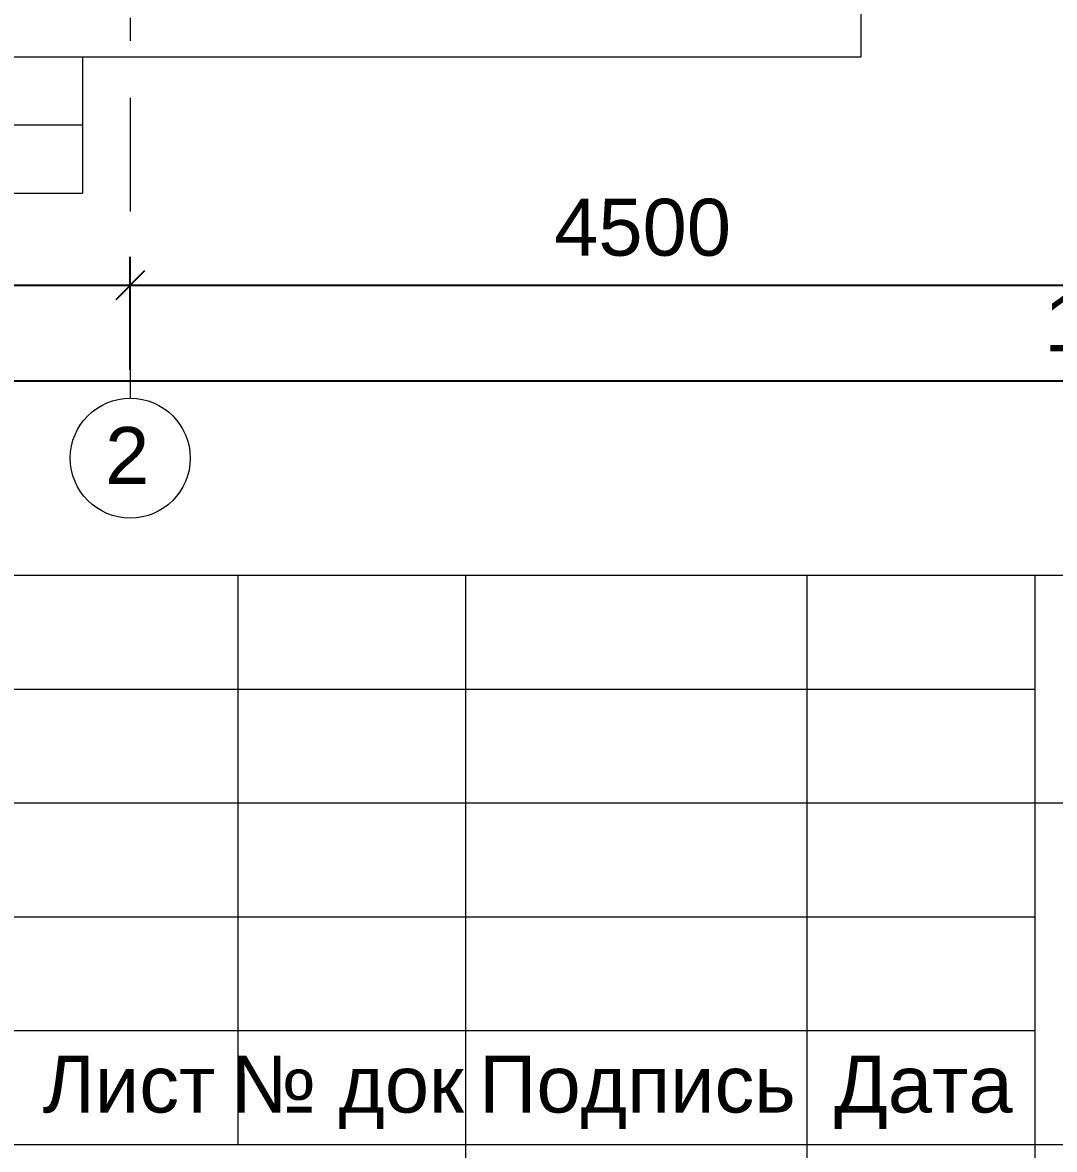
# Model space of a CAD drawing. Header units: metres. Extents: x 34 to 166, y -166 to -111.
# Drawn here: x 110.984 to 115.516, y -157.516 to -152.566 of the extents above; entities that cross this region are included whole.
import ezdxf
from ezdxf.enums import TextEntityAlignment as Align

# ---------------------------------------------------------------- set-up
doc = ezdxf.new("R2010")
doc.units = ezdxf.units.M
doc.header["$MEASUREMENT"] = 0
doc.linetypes.add('( Dashdot )', pattern=[1.001, 0.5, -0.25, 0.001, -0.25])
doc.styles.get("Standard").update_dxf_attribs({"font": 'times.ttf'})
doc.styles.add('Style-Arial', font='arial.ttf')
doc.dimstyles.get("Standard").update_dxf_attribs({"dimtxt": 0.18, "dimasz": 0.18, "dimexe": 0.18, "dimexo": 0.0625, "dimgap": 0.09, "dimtad": 0, "dimtih": 1, "dimtoh": 1, "dimdec": 4, "dimzin": 0, "dimdsep": 46, "dimtxsty": 'Standard', "dimcen": 0.09, "dimadec": 0, "dimazin": 0, "dimtfac": 1, "dimtdec": 4, "dimtofl": 0, "dimtmove": 0, "dimatfit": 3, "dimfxl": 1, "dimtolj": 1, "dimtzin": 0, "dimarcsym": 0})

# ---------------------------------------------------------------- blocks, each defined once
blk = doc.blocks.new('*U216')
at = {"color": 7, "linetype": 'Continuous', "lineweight": 13}
for p, q in [((-4.4872, -14.498), (14.0128, -14.498)), ((-1.4872, -14.498), (-1.4872, -16.998)), ((-0.4872, -14.498), (-0.4872, -19.998)), ((1.0128, -14.498), (1.0128, -19.998)), ((2.0128, -14.498), (2.0128, -19.998)), ((2.0128, -15.498), (14.0128, -15.498)), ((-4.4872, -16.498), (2.0128, -16.498)), ((-4.4872, -16.998), (2.0128, -16.998)), ((2.0128, -16.998), (14.0128, -16.998))]:
    blk.add_line(p, q, dxfattribs=at)
at = {"color": 7, "linetype": 'Continuous', "lineweight": 0}
for p, q in [((-4.4872, -14.998), (2.0128, -14.998)), ((-4.4872, -15.498), (2.0128, -15.498)), ((-4.4872, -15.998), (2.0128, -15.998))]:
    blk.add_line(p, q, dxfattribs=at)
at = {"color": 7, "linetype": 'Continuous', "lineweight": 0, "style": 'Style-Arial'}
for s, p in [('Лист', (-1.9644, -16.733)), ('№ док', (-1.0055, -16.733)), ('Подпись', (0.2685, -16.733)), ('Дата', (1.524, -16.733))]:
    blk.add_text(s, height=0.25, dxfattribs=at).set_placement(p, align=Align.MIDDLE_CENTER)
blk = doc.blocks.new('_Oblique')
at = {"color": 0, "linetype": 'ByBlock', "lineweight": -2}
blk.add_line((0.5, 0.5), (-0.5, -0.5), dxfattribs=at)
blk = doc.blocks.new('*D1086')
at = {"color": 0, "linetype": 'Continuous', "lineweight": -2, "transparency": 16777216}
for p, q in [((106.9567, -154.0911), (106.9567, -154.0145)), ((124.9567, -154.0911), (124.9567, -154.0145)), ((106.9567, -154.1395), (124.9567, -154.1395))]:
    blk.add_line(p, q, dxfattribs=at)
at = {"layer": 'Defpoints', "color": 0, "linetype": 'Continuous', "lineweight": 30, "transparency": 16777216}
for p in [(124.9567, -154.1395), (106.9567, -154.2161), (124.9567, -154.2161)]:
    blk.add_point(p, dxfattribs=at)
at = {"color": 0, "linetype": 'Continuous', "lineweight": -2, "transparency": 16777216, "xscale": 0.125, "yscale": 0.125, "zscale": 0.125, "rotation": 180}
blk.add_blockref('_Oblique', (106.9567, -154.1395), dxfattribs=at)
at = {"color": 0, "linetype": 'Continuous', "lineweight": -2, "transparency": 16777216, "xscale": 0.125, "yscale": 0.125, "zscale": 0.125}
blk.add_blockref('_Oblique', (124.9567, -154.1395), dxfattribs=at)
at = {"color": 0, "linetype": 'Continuous', "lineweight": 0, "transparency": 16777216, "insert": (115.9567, -153.8869), "char_height": 0.25, "attachment_point": 5, "style": 'Style-Arial'}
blk.add_mtext('\\A1;18000', dxfattribs=at)
blk = doc.blocks.new('*D1090')
at = {"color": 0, "linetype": 'Continuous', "lineweight": -2, "transparency": 16777216}
for p, q in [((106.9567, -154.0911), (106.9567, -153.5947)), ((111.4567, -154.0911), (111.4567, -153.5947)), ((106.9567, -153.7197), (111.4567, -153.7197))]:
    blk.add_line(p, q, dxfattribs=at)
at = {"layer": 'Defpoints', "color": 0, "linetype": 'Continuous', "lineweight": 30, "transparency": 16777216}
for p in [(111.4567, -153.7197), (106.9567, -154.2161), (111.4567, -154.2161)]:
    blk.add_point(p, dxfattribs=at)
at = {"color": 0, "linetype": 'Continuous', "lineweight": -2, "transparency": 16777216, "xscale": 0.125, "yscale": 0.125, "zscale": 0.125, "rotation": 180}
blk.add_blockref('_Oblique', (106.9567, -153.7197), dxfattribs=at)
at = {"color": 0, "linetype": 'Continuous', "lineweight": -2, "transparency": 16777216, "xscale": 0.125, "yscale": 0.125, "zscale": 0.125}
blk.add_blockref('_Oblique', (111.4567, -153.7197), dxfattribs=at)
at = {"color": 0, "linetype": 'Continuous', "lineweight": 0, "transparency": 16777216, "insert": (109.2067, -153.4671), "char_height": 0.25, "attachment_point": 5, "style": 'Style-Arial'}
blk.add_mtext('\\A1;4500', dxfattribs=at)
blk = doc.blocks.new('*D1087')
at = {"color": 0, "linetype": 'Continuous', "lineweight": -2, "transparency": 16777216}
for p, q in [((111.4567, -154.0911), (111.4567, -153.5947)), ((115.9567, -154.0911), (115.9567, -153.5947)), ((111.4567, -153.7197), (115.9567, -153.7197))]:
    blk.add_line(p, q, dxfattribs=at)
at = {"layer": 'Defpoints', "color": 0, "linetype": 'Continuous', "lineweight": 30, "transparency": 16777216}
for p in [(115.9567, -153.7197), (111.4567, -154.2161), (115.9567, -154.2161)]:
    blk.add_point(p, dxfattribs=at)
at = {"color": 0, "linetype": 'Continuous', "lineweight": -2, "transparency": 16777216, "xscale": 0.125, "yscale": 0.125, "zscale": 0.125, "rotation": 180}
blk.add_blockref('_Oblique', (111.4567, -153.7197), dxfattribs=at)
at = {"color": 0, "linetype": 'Continuous', "lineweight": -2, "transparency": 16777216, "xscale": 0.125, "yscale": 0.125, "zscale": 0.125}
blk.add_blockref('_Oblique', (115.9567, -153.7197), dxfattribs=at)
at = {"color": 0, "linetype": 'Continuous', "lineweight": 0, "transparency": 16777216, "insert": (113.7067, -153.4671), "char_height": 0.25, "attachment_point": 5, "style": 'Style-Arial'}
blk.add_mtext('\\A1;4500', dxfattribs=at)

msp = doc.modelspace()

# ---------------------------------------------------------------- linework, layer by layer
at = {"color": 1, "linetype": '( Dashdot )', "lineweight": 0}
msp.add_line((111.45666554, -122.09613779), (111.45666554, -154.21613779), dxfattribs=at)
at = {"color": 7, "linetype": 'Continuous', "lineweight": 13}
for p, q in [((114.66666554, -152.71613779), (114.66666554, -149.71613779)), ((103.83666554, -152.71613779), (114.66666554, -152.71613779)), ((111.24666554, -152.71613779), (111.24666554, -153.31613779)), ((108.74666554, -153.31613779), (111.24666554, -153.31613779))]:
    msp.add_line(p, q, dxfattribs=at)
at = {"color": 7, "linetype": 'Continuous', "lineweight": 0}
msp.add_line((108.74666554, -153.01613779), (111.24666554, -153.01613779), dxfattribs=at)
at = {"color": 7, "linetype": 'Continuous', "lineweight": 13}
msp.add_circle((111.45666554, -154.47949323), 0.26335544, dxfattribs=at)

# ---------------------------------------------------------------- block references
msp.add_blockref('*U216', (113.41589045, -140.49590205), dxfattribs=at)

# ---------------------------------------------------------------- texts
at = {"color": 7, "linetype": 'Continuous', "lineweight": 30, "style": 'Style-Arial'}
msp.add_text('2', height=0.25, dxfattribs=at).set_placement((111.34621012, -154.34278008), align=Align.TOP_LEFT)

# ---------------------------------------------------------------- dimensions: what is measured, and where the dimension line sits
at = {"color": 5, "linetype": 'Continuous', "lineweight": 0}
for base, p1, p2, picture, middle in [((111.45666554, -153.71970555), (106.95666554, -154.21613779), (111.45666554, -154.21613779), '*D1090', (109.20666554, -153.4670623)), ((115.95666554, -153.71970555), (111.45666554, -154.21613779), (115.95666554, -154.21613779), '*D1087', (113.70666554, -153.4670623)), ((124.95666554, -154.13952826), (106.95666554, -154.21613779), (124.95666554, -154.21613779), '*D1086', (115.95666554, -153.88688501))]:
    dim = msp.add_linear_dim(base=base, p1=p1, p2=p2, dimstyle='Standard', override={"dimtxt": 0.25, "dimasz": 0.125, "dimexe": 0.125, "dimexo": 0.125, "dimgap": 0.125, "dimtad": 1, "dimtih": 0, "dimtoh": 0, "dimlfac": 1000, "dimzin": 11, "dimtxsty": 'Style-Arial', "dimblk": 'Oblique', "dimfrac": 2, "dimtzin": 11}, dxfattribs=at)
    dim.commit()
    dim.dimension.update_dxf_attribs({"geometry": picture, "text_midpoint": middle})

doc.saveas('drawing.dxf')
